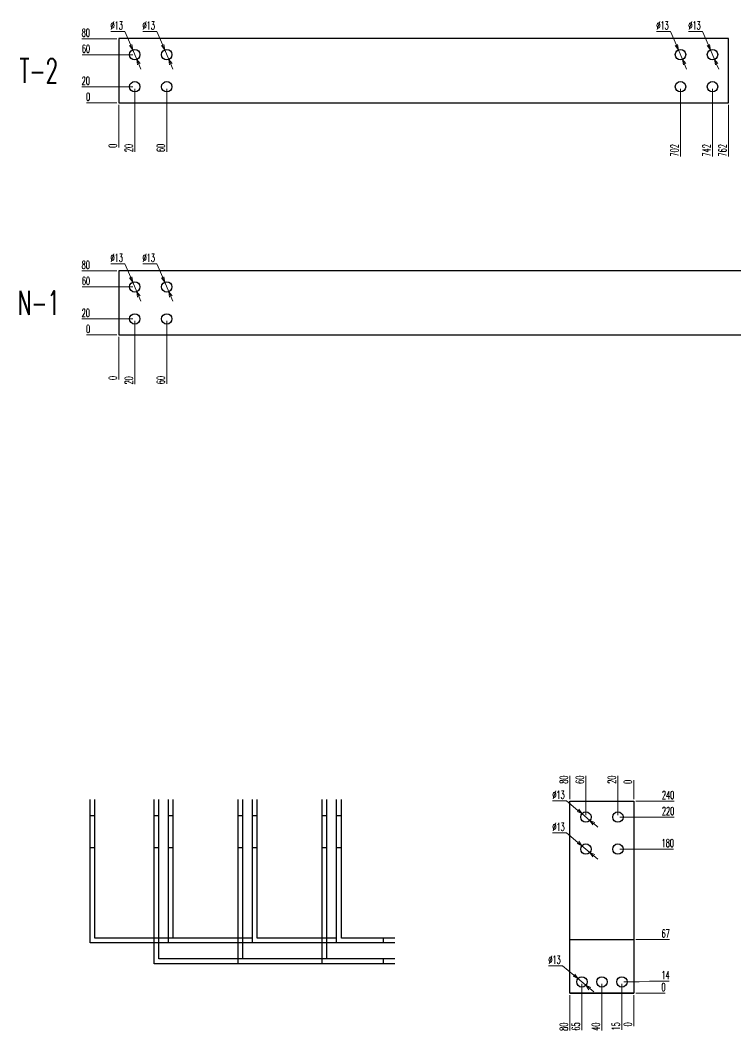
# Model space of a CAD drawing. Header units: millimetres. Extents: x 173893 to 258446, y -176540 to -123824.
# Drawn here: x 202228 to 203122, y -127875 to -126610 of the extents above; entities that cross this region are included whole.
import ezdxf
from ezdxf.enums import TextEntityAlignment as Align

# ---------------------------------------------------------------- set-up
doc = ezdxf.new("R2010")
doc.units = ezdxf.units.MM
doc.header["$LTSCALE"] = 3
doc.layers.add('@.DM. NÉT CHÍNH', color=7, linetype='Continuous')
doc.layers.add('@.VISIBLE', color=7, linetype='Continuous')
doc.styles.add('Ann_w01', font='romans.shx', dxfattribs={"width": 0.6, "bigfont": 'chineset.shx'})
doc.dimstyles.new('Dim 01_SC05', dxfattribs={"dimscale": 5, "dimtxt": 2, "dimasz": 1.3, "dimexe": 0.5, "dimexo": 0.5, "dimgap": 0.5, "dimtad": 1, "dimtoh": 1, "dimdec": 1, "dimzin": 12, "dimdsep": 46, "dimtxsty": 'Ann_w01', "dimblk": 'OPEN30', "dimcen": 1.5, "dimclrd": 6, "dimclre": 6, "dimclrt": 3, "dimadec": 1, "dimazin": 3, "dimtm": 1e-09, "dimtfac": 1, "dimtdec": 1, "dimtmove": 0, "dimatfit": 3, "dimldrblk": 'OPEN30', "dimfxl": 1, "dimtolj": 1, "dimlwd": 20, "dimlwe": 20, "dimarcsym": 0})

# ---------------------------------------------------------------- blocks, each defined once
blk = doc.blocks.new('*D2678')
at = {"layer": '@.VISIBLE', "color": 6, "lineweight": 20, "transparency": 16777216}
blk.add_line((202351.4, -126715.2), (202351.4, -126768.5), dxfattribs=at)
at = {"layer": 'Defpoints', "color": 0, "transparency": 16777216}
for p in [(202351.4, -126672.7), (202351.4, -126712.7), (202351.4, -126762)]:
    blk.add_point(p, dxfattribs=at)
at = {"layer": '@.VISIBLE', "color": 3, "transparency": 16777216, "insert": (202343.9, -126766.5), "char_height": 10, "attachment_point": 5, "rotation": 90, "style": 'Ann_w01'}
blk.add_mtext('\\A1;0', dxfattribs=at)
blk = doc.blocks.new('_Open30')
at = {"color": 0, "linetype": 'ByBlock', "lineweight": -2}
for p, q in [((-1, 0.27), (0, 0)), ((0, 0), (-1, -0.27)), ((0, 0), (-1, 0))]:
    blk.add_line(p, q, dxfattribs=at)
blk = doc.blocks.new('*D2679')
at = {"layer": '@.VISIBLE', "color": 6, "lineweight": 20, "transparency": 16777216}
blk.add_line((202371.4, -126695.2), (202371.4, -126774.2), dxfattribs=at)
at = {"layer": 'Defpoints', "color": 0, "transparency": 16777216}
for p in [(202351.4, -126672.7), (202371.4, -126692.7), (202371.4, -126762)]:
    blk.add_point(p, dxfattribs=at)
at = {"layer": '@.VISIBLE', "color": 3, "transparency": 16777216, "insert": (202363.9, -126769.3), "char_height": 10, "attachment_point": 5, "rotation": 90, "style": 'Ann_w01'}
blk.add_mtext('\\A1;20', dxfattribs=at)
blk = doc.blocks.new('*D2680')
at = {"layer": '@.VISIBLE', "color": 6, "lineweight": 20, "transparency": 16777216}
blk.add_line((202411.4, -126695.2), (202411.4, -126773.9), dxfattribs=at)
at = {"layer": 'Defpoints', "color": 0, "transparency": 16777216}
for p in [(202351.4, -126672.7), (202411.4, -126692.7), (202411.4, -126762)]:
    blk.add_point(p, dxfattribs=at)
at = {"layer": '@.VISIBLE', "color": 3, "transparency": 16777216, "insert": (202403.9, -126769.2), "char_height": 10, "attachment_point": 5, "rotation": 90, "style": 'Ann_w01'}
blk.add_mtext('\\A1;60', dxfattribs=at)
blk = doc.blocks.new('*D2667')
at = {"layer": '@.VISIBLE', "color": 6, "lineweight": 20, "transparency": 16777216}
blk.add_line((203053.4, -126695.2), (203053.4, -126779.9), dxfattribs=at)
at = {"layer": 'Defpoints', "color": 0, "transparency": 16777216}
for p in [(202351.4, -126672.7), (203053.4, -126692.7), (203053.4, -126762)]:
    blk.add_point(p, dxfattribs=at)
at = {"layer": '@.VISIBLE', "color": 3, "transparency": 16777216, "insert": (203045.9, -126772.2), "char_height": 10, "attachment_point": 5, "rotation": 90, "style": 'Ann_w01'}
blk.add_mtext('\\A1;702', dxfattribs=at)
blk = doc.blocks.new('*D2668')
at = {"layer": '@.VISIBLE', "color": 6, "lineweight": 20, "transparency": 16777216}
blk.add_line((203093.4, -126695.2), (203093.4, -126779.9), dxfattribs=at)
at = {"layer": 'Defpoints', "color": 0, "transparency": 16777216}
for p in [(202351.4, -126672.7), (203093.4, -126692.7), (203093.4, -126762)]:
    blk.add_point(p, dxfattribs=at)
at = {"layer": '@.VISIBLE', "color": 3, "transparency": 16777216, "insert": (203085.9, -126772.2), "char_height": 10, "attachment_point": 5, "rotation": 90, "style": 'Ann_w01'}
blk.add_mtext('\\A1;742', dxfattribs=at)
blk = doc.blocks.new('*D2669')
at = {"layer": '@.VISIBLE', "color": 6, "lineweight": 20, "transparency": 16777216}
blk.add_line((203113.4, -126715.2), (203113.4, -126779.9), dxfattribs=at)
at = {"layer": 'Defpoints', "color": 0, "transparency": 16777216}
for p in [(202351.4, -126672.7), (203113.4, -126712.7), (203113.4, -126762)]:
    blk.add_point(p, dxfattribs=at)
at = {"layer": '@.VISIBLE', "color": 3, "transparency": 16777216, "insert": (203105.9, -126772.2), "char_height": 10, "attachment_point": 5, "rotation": 90, "style": 'Ann_w01'}
blk.add_mtext('\\A1;762', dxfattribs=at)
blk = doc.blocks.new('*D2670')
at = {"layer": '@.VISIBLE', "color": 6, "lineweight": 20, "transparency": 16777216}
blk.add_line((202348.9, -126712.7), (202311.1, -126712.7), dxfattribs=at)
at = {"layer": 'Defpoints', "color": 0, "transparency": 16777216}
for p in [(202317.6, -126712.7), (202351.4, -126712.7), (202351.4, -126712.7)]:
    blk.add_point(p, dxfattribs=at)
at = {"layer": '@.VISIBLE', "color": 3, "transparency": 16777216, "insert": (202313.1, -126705.2), "char_height": 10, "attachment_point": 5, "style": 'Ann_w01'}
blk.add_mtext('\\A1;0', dxfattribs=at)
blk = doc.blocks.new('*D2671')
at = {"layer": '@.VISIBLE', "color": 6, "lineweight": 20, "transparency": 16777216}
blk.add_line((202368.9, -126692.7), (202305.4, -126692.7), dxfattribs=at)
at = {"layer": 'Defpoints', "color": 0, "transparency": 16777216}
for p in [(202317.6, -126692.7), (202371.4, -126692.7), (202351.4, -126712.7)]:
    blk.add_point(p, dxfattribs=at)
at = {"layer": '@.VISIBLE', "color": 3, "transparency": 16777216, "insert": (202310.2, -126685.2), "char_height": 10, "attachment_point": 5, "style": 'Ann_w01'}
blk.add_mtext('\\A1;20', dxfattribs=at)
blk = doc.blocks.new('*D2672')
at = {"layer": '@.VISIBLE', "color": 6, "lineweight": 20, "transparency": 16777216}
blk.add_line((202368.9, -126652.7), (202305.7, -126652.7), dxfattribs=at)
at = {"layer": 'Defpoints', "color": 0, "transparency": 16777216}
for p in [(202317.6, -126652.7), (202371.4, -126652.7), (202351.4, -126712.7)]:
    blk.add_point(p, dxfattribs=at)
at = {"layer": '@.VISIBLE', "color": 3, "transparency": 16777216, "insert": (202310.4, -126645.2), "char_height": 10, "attachment_point": 5, "style": 'Ann_w01'}
blk.add_mtext('\\A1;60', dxfattribs=at)
blk = doc.blocks.new('*D2673')
at = {"layer": '@.VISIBLE', "color": 6, "lineweight": 20, "transparency": 16777216}
blk.add_line((202348.9, -126632.7), (202305.4, -126632.7), dxfattribs=at)
at = {"layer": 'Defpoints', "color": 0, "transparency": 16777216}
for p in [(202317.6, -126632.7), (202351.4, -126632.7), (202351.4, -126712.7)]:
    blk.add_point(p, dxfattribs=at)
at = {"layer": '@.VISIBLE', "color": 3, "transparency": 16777216, "insert": (202310.2, -126625.2), "char_height": 10, "attachment_point": 5, "style": 'Ann_w01'}
blk.add_mtext('\\A1;80', dxfattribs=at)
blk = doc.blocks.new('*D2674')
at = {"layer": '@.VISIBLE', "color": 6, "lineweight": 20, "transparency": 16777216}
for p, q in [((203063.3, -126623.7), (203081, -126623.7)), ((203081, -126623.7), (203088.3, -126640.7)), ((203096, -126658.6), (203090.8, -126646.7)), ((203098.5, -126664.6), (203101.1, -126670.6))]:
    blk.add_line(p, q, dxfattribs=at)
at = {"layer": 'Defpoints', "color": 0, "transparency": 16777216}
for p in [(203090.8, -126646.7), (203096, -126658.6)]:
    blk.add_point(p, dxfattribs=at)
at = {"layer": '@.VISIBLE', "color": 6, "lineweight": 20, "transparency": 16777216, "xscale": 6.5, "yscale": 6.5, "zscale": 6.5}
for p, rotation in [((203090.8, -126646.7), 293.2804256438931), ((203096, -126658.6), 113.2804256438931)]:
    blk.add_blockref('_Open30', p, dxfattribs=dict(at, rotation=rotation))
at = {"layer": '@.VISIBLE', "color": 3, "transparency": 16777216, "insert": (203070.9, -126616.2), "char_height": 10, "attachment_point": 5, "style": 'Ann_w01'}
blk.add_mtext('\\A1;∅13', dxfattribs=at)
blk = doc.blocks.new('*D2675')
at = {"layer": '@.VISIBLE', "color": 6, "lineweight": 20, "transparency": 16777216}
for p, q in [((203023.3, -126623.7), (203041, -126623.7)), ((203041, -126623.7), (203048.3, -126640.7)), ((203056, -126658.6), (203050.8, -126646.7)), ((203058.5, -126664.6), (203061.1, -126670.6))]:
    blk.add_line(p, q, dxfattribs=at)
at = {"layer": 'Defpoints', "color": 0, "transparency": 16777216}
for p in [(203050.8, -126646.7), (203056, -126658.6)]:
    blk.add_point(p, dxfattribs=at)
at = {"layer": '@.VISIBLE', "color": 6, "lineweight": 20, "transparency": 16777216, "xscale": 6.5, "yscale": 6.5, "zscale": 6.5}
for p, rotation in [((203050.8, -126646.7), 293.280425643841), ((203056, -126658.6), 113.280425643841)]:
    blk.add_blockref('_Open30', p, dxfattribs=dict(at, rotation=rotation))
at = {"layer": '@.VISIBLE', "color": 3, "transparency": 16777216, "insert": (203030.9, -126616.2), "char_height": 10, "attachment_point": 5, "style": 'Ann_w01'}
blk.add_mtext('\\A1;∅13', dxfattribs=at)
blk = doc.blocks.new('*D2676')
at = {"layer": '@.VISIBLE', "color": 6, "lineweight": 20, "transparency": 16777216}
for p, q in [((202381.3, -126623.7), (202399, -126623.7)), ((202399, -126623.7), (202406.3, -126640.7)), ((202414, -126658.6), (202408.8, -126646.7)), ((202416.5, -126664.6), (202419.1, -126670.6))]:
    blk.add_line(p, q, dxfattribs=at)
at = {"layer": 'Defpoints', "color": 0, "transparency": 16777216}
for p in [(202408.8, -126646.7), (202414, -126658.6)]:
    blk.add_point(p, dxfattribs=at)
at = {"layer": '@.VISIBLE', "color": 6, "lineweight": 20, "transparency": 16777216, "xscale": 6.5, "yscale": 6.5, "zscale": 6.5}
for p, rotation in [((202408.8, -126646.7), 293.2804256441959), ((202414, -126658.6), 113.2804256441959)]:
    blk.add_blockref('_Open30', p, dxfattribs=dict(at, rotation=rotation))
at = {"layer": '@.VISIBLE', "color": 3, "transparency": 16777216, "insert": (202388.9, -126616.2), "char_height": 10, "attachment_point": 5, "style": 'Ann_w01'}
blk.add_mtext('\\A1;∅13', dxfattribs=at)
blk = doc.blocks.new('*D2677')
at = {"layer": '@.VISIBLE', "color": 6, "lineweight": 20, "transparency": 16777216}
for p, q in [((202341.3, -126623.7), (202359, -126623.7)), ((202359, -126623.7), (202366.3, -126640.7)), ((202374, -126658.6), (202368.8, -126646.7)), ((202376.5, -126664.6), (202379.1, -126670.6))]:
    blk.add_line(p, q, dxfattribs=at)
at = {"layer": 'Defpoints', "color": 0, "transparency": 16777216}
for p in [(202368.8, -126646.7), (202374, -126658.6)]:
    blk.add_point(p, dxfattribs=at)
at = {"layer": '@.VISIBLE', "color": 6, "lineweight": 20, "transparency": 16777216, "xscale": 6.5, "yscale": 6.5, "zscale": 6.5}
for p, rotation in [((202368.8, -126646.7), 293.2804256446001), ((202374, -126658.6), 113.2804256446001)]:
    blk.add_blockref('_Open30', p, dxfattribs=dict(at, rotation=rotation))
at = {"layer": '@.VISIBLE', "color": 3, "transparency": 16777216, "insert": (202348.9, -126616.2), "char_height": 10, "attachment_point": 5, "style": 'Ann_w01'}
blk.add_mtext('\\A1;∅13', dxfattribs=at)
blk = doc.blocks.new('*D2692')
at = {"layer": '@.DM. NÉT CHÍNH', "color": 6, "linetype": 'Continuous', "lineweight": 20, "transparency": 16777216}
blk.add_line((202351.4, -127005.3), (202351.4, -127058.6), dxfattribs=at)
at = {"layer": 'Defpoints', "color": 0, "linetype": 'Continuous', "transparency": 16777216}
for p in [(202351.4, -126962.8), (202351.4, -127002.8), (202351.4, -127052.1)]:
    blk.add_point(p, dxfattribs=at)
at = {"layer": '@.DM. NÉT CHÍNH', "color": 3, "linetype": 'Continuous', "transparency": 16777216, "insert": (202343.9, -127056.6), "char_height": 10, "attachment_point": 5, "rotation": 90, "style": 'Ann_w01'}
blk.add_mtext('\\A1;0', dxfattribs=at)
blk = doc.blocks.new('*D2693')
at = {"layer": '@.DM. NÉT CHÍNH', "color": 6, "linetype": 'Continuous', "lineweight": 20, "transparency": 16777216}
blk.add_line((202371.4, -126985.3), (202371.4, -127064.3), dxfattribs=at)
at = {"layer": 'Defpoints', "color": 0, "linetype": 'Continuous', "transparency": 16777216}
for p in [(202351.4, -126962.8), (202371.4, -126982.8), (202371.4, -127052.1)]:
    blk.add_point(p, dxfattribs=at)
at = {"layer": '@.DM. NÉT CHÍNH', "color": 3, "linetype": 'Continuous', "transparency": 16777216, "insert": (202363.9, -127059.5), "char_height": 10, "attachment_point": 5, "rotation": 90, "style": 'Ann_w01'}
blk.add_mtext('\\A1;20', dxfattribs=at)
blk = doc.blocks.new('*D2694')
at = {"layer": '@.DM. NÉT CHÍNH', "color": 6, "linetype": 'Continuous', "lineweight": 20, "transparency": 16777216}
blk.add_line((202411.4, -126985.3), (202411.4, -127064), dxfattribs=at)
at = {"layer": 'Defpoints', "color": 0, "linetype": 'Continuous', "transparency": 16777216}
for p in [(202351.4, -126962.8), (202411.4, -126982.8), (202411.4, -127052.1)]:
    blk.add_point(p, dxfattribs=at)
at = {"layer": '@.DM. NÉT CHÍNH', "color": 3, "linetype": 'Continuous', "transparency": 16777216, "insert": (202403.9, -127059.3), "char_height": 10, "attachment_point": 5, "rotation": 90, "style": 'Ann_w01'}
blk.add_mtext('\\A1;60', dxfattribs=at)
blk = doc.blocks.new('*D2681')
at = {"layer": '@.DM. NÉT CHÍNH', "color": 6, "linetype": 'Continuous', "lineweight": 20, "transparency": 16777216}
blk.add_line((203168.4, -126985.3), (203168.4, -127070), dxfattribs=at)
at = {"layer": 'Defpoints', "color": 0, "linetype": 'Continuous', "transparency": 16777216}
for p in [(202351.4, -126962.8), (203168.4, -126982.8), (203168.4, -127052.1)]:
    blk.add_point(p, dxfattribs=at)
at = {"layer": '@.DM. NÉT CHÍNH', "color": 3, "linetype": 'Continuous', "transparency": 16777216, "insert": (203160.9, -127062.3), "char_height": 10, "attachment_point": 5, "rotation": 90, "style": 'Ann_w01'}
blk.add_mtext('\\A1;817', dxfattribs=at)
blk = doc.blocks.new('*D2682')
at = {"layer": '@.DM. NÉT CHÍNH', "color": 6, "linetype": 'Continuous', "lineweight": 20, "transparency": 16777216}
blk.add_line((203208.4, -126985.3), (203208.4, -127070), dxfattribs=at)
at = {"layer": 'Defpoints', "color": 0, "linetype": 'Continuous', "transparency": 16777216}
for p in [(202351.4, -126962.8), (203208.4, -126982.8), (203208.4, -127052.1)]:
    blk.add_point(p, dxfattribs=at)
at = {"layer": '@.DM. NÉT CHÍNH', "color": 3, "linetype": 'Continuous', "transparency": 16777216, "insert": (203200.9, -127062.3), "char_height": 10, "attachment_point": 5, "rotation": 90, "style": 'Ann_w01'}
blk.add_mtext('\\A1;857', dxfattribs=at)
blk = doc.blocks.new('*D2683')
at = {"layer": '@.DM. NÉT CHÍNH', "color": 6, "linetype": 'Continuous', "lineweight": 20, "transparency": 16777216}
blk.add_line((203228.4, -127005.3), (203228.4, -127070), dxfattribs=at)
at = {"layer": 'Defpoints', "color": 0, "linetype": 'Continuous', "transparency": 16777216}
for p in [(202351.4, -126962.8), (203228.4, -127002.8), (203228.4, -127052.1)]:
    blk.add_point(p, dxfattribs=at)
at = {"layer": '@.DM. NÉT CHÍNH', "color": 3, "linetype": 'Continuous', "transparency": 16777216, "insert": (203220.9, -127062.3), "char_height": 10, "attachment_point": 5, "rotation": 90, "style": 'Ann_w01'}
blk.add_mtext('\\A1;877', dxfattribs=at)
blk = doc.blocks.new('*D2684')
at = {"layer": '@.DM. NÉT CHÍNH', "color": 6, "linetype": 'Continuous', "lineweight": 20, "transparency": 16777216}
blk.add_line((202348.9, -127002.8), (202311.1, -127002.8), dxfattribs=at)
at = {"layer": 'Defpoints', "color": 0, "linetype": 'Continuous', "transparency": 16777216}
for p in [(202317.6, -127002.8), (202351.4, -127002.8), (202351.4, -127002.8)]:
    blk.add_point(p, dxfattribs=at)
at = {"layer": '@.DM. NÉT CHÍNH', "color": 3, "linetype": 'Continuous', "transparency": 16777216, "insert": (202313.1, -126995.3), "char_height": 10, "attachment_point": 5, "style": 'Ann_w01'}
blk.add_mtext('\\A1;0', dxfattribs=at)
blk = doc.blocks.new('*D2685')
at = {"layer": '@.DM. NÉT CHÍNH', "color": 6, "linetype": 'Continuous', "lineweight": 20, "transparency": 16777216}
blk.add_line((202368.9, -126982.8), (202305.4, -126982.8), dxfattribs=at)
at = {"layer": 'Defpoints', "color": 0, "linetype": 'Continuous', "transparency": 16777216}
for p in [(202317.6, -126982.8), (202371.4, -126982.8), (202351.4, -127002.8)]:
    blk.add_point(p, dxfattribs=at)
at = {"layer": '@.DM. NÉT CHÍNH', "color": 3, "linetype": 'Continuous', "transparency": 16777216, "insert": (202310.2, -126975.3), "char_height": 10, "attachment_point": 5, "style": 'Ann_w01'}
blk.add_mtext('\\A1;20', dxfattribs=at)
blk = doc.blocks.new('*D2686')
at = {"layer": '@.DM. NÉT CHÍNH', "color": 6, "linetype": 'Continuous', "lineweight": 20, "transparency": 16777216}
blk.add_line((202368.9, -126942.8), (202305.7, -126942.8), dxfattribs=at)
at = {"layer": 'Defpoints', "color": 0, "linetype": 'Continuous', "transparency": 16777216}
for p in [(202317.6, -126942.8), (202371.4, -126942.8), (202351.4, -127002.8)]:
    blk.add_point(p, dxfattribs=at)
at = {"layer": '@.DM. NÉT CHÍNH', "color": 3, "linetype": 'Continuous', "transparency": 16777216, "insert": (202310.4, -126935.3), "char_height": 10, "attachment_point": 5, "style": 'Ann_w01'}
blk.add_mtext('\\A1;60', dxfattribs=at)
blk = doc.blocks.new('*D2687')
at = {"layer": '@.DM. NÉT CHÍNH', "color": 6, "linetype": 'Continuous', "lineweight": 20, "transparency": 16777216}
blk.add_line((202348.9, -126922.8), (202305.4, -126922.8), dxfattribs=at)
at = {"layer": 'Defpoints', "color": 0, "linetype": 'Continuous', "transparency": 16777216}
for p in [(202317.6, -126922.8), (202351.4, -126922.8), (202351.4, -127002.8)]:
    blk.add_point(p, dxfattribs=at)
at = {"layer": '@.DM. NÉT CHÍNH', "color": 3, "linetype": 'Continuous', "transparency": 16777216, "insert": (202310.2, -126915.3), "char_height": 10, "attachment_point": 5, "style": 'Ann_w01'}
blk.add_mtext('\\A1;80', dxfattribs=at)
blk = doc.blocks.new('*D2690')
at = {"layer": '@.DM. NÉT CHÍNH', "color": 6, "linetype": 'Continuous', "lineweight": 20, "transparency": 16777216}
for p, q in [((202381.3, -126913.9), (202399, -126913.9)), ((202399, -126913.9), (202406.3, -126930.9)), ((202414, -126948.8), (202408.8, -126936.8)), ((202416.5, -126954.7), (202419.1, -126960.7))]:
    blk.add_line(p, q, dxfattribs=at)
at = {"layer": 'Defpoints', "color": 0, "linetype": 'Continuous', "transparency": 16777216}
for p in [(202408.8, -126936.8), (202414, -126948.8)]:
    blk.add_point(p, dxfattribs=at)
at = {"layer": '@.DM. NÉT CHÍNH', "color": 6, "linetype": 'Continuous', "lineweight": 20, "transparency": 16777216, "xscale": 6.5, "yscale": 6.5, "zscale": 6.5}
for p, rotation in [((202408.8, -126936.8), 293.2804256445658), ((202414, -126948.8), 113.2804256445658)]:
    blk.add_blockref('_Open30', p, dxfattribs=dict(at, rotation=rotation))
at = {"layer": '@.DM. NÉT CHÍNH', "color": 3, "linetype": 'Continuous', "transparency": 16777216, "insert": (202388.9, -126906.4), "char_height": 10, "attachment_point": 5, "style": 'Ann_w01'}
blk.add_mtext('\\A1;∅13', dxfattribs=at)
blk = doc.blocks.new('*D2691')
at = {"layer": '@.DM. NÉT CHÍNH', "color": 6, "linetype": 'Continuous', "lineweight": 20, "transparency": 16777216}
for p, q in [((202341.3, -126913.9), (202359, -126913.9)), ((202359, -126913.9), (202366.3, -126930.9)), ((202374, -126948.8), (202368.8, -126936.8)), ((202376.5, -126954.7), (202379.1, -126960.7))]:
    blk.add_line(p, q, dxfattribs=at)
at = {"layer": 'Defpoints', "color": 0, "linetype": 'Continuous', "transparency": 16777216}
for p in [(202368.8, -126936.8), (202374, -126948.8)]:
    blk.add_point(p, dxfattribs=at)
at = {"layer": '@.DM. NÉT CHÍNH', "color": 6, "linetype": 'Continuous', "lineweight": 20, "transparency": 16777216, "xscale": 6.5, "yscale": 6.5, "zscale": 6.5}
for p, rotation in [((202368.8, -126936.8), 293.2804256448014), ((202374, -126948.8), 113.2804256448014)]:
    blk.add_blockref('_Open30', p, dxfattribs=dict(at, rotation=rotation))
at = {"layer": '@.DM. NÉT CHÍNH', "color": 3, "linetype": 'Continuous', "transparency": 16777216, "insert": (202348.9, -126906.4), "char_height": 10, "attachment_point": 5, "style": 'Ann_w01'}
blk.add_mtext('\\A1;∅13', dxfattribs=at)
blk = doc.blocks.new('*D2695')
at = {"layer": '@.DM. NÉT CHÍNH', "color": 6, "linetype": 'Continuous', "lineweight": 20, "transparency": 16777216}
blk.add_line((202997.6, -127825.1), (203034.2, -127825.1), dxfattribs=at)
at = {"layer": 'Defpoints', "color": 0, "linetype": 'Continuous', "transparency": 16777216}
for p in [(202995.1, -127825.1), (202995.1, -127825.1), (203027.7, -127825.1)]:
    blk.add_point(p, dxfattribs=at)
at = {"layer": '@.DM. NÉT CHÍNH', "color": 3, "linetype": 'Continuous', "transparency": 16777216, "insert": (203032.2, -127817.6), "char_height": 10, "attachment_point": 5, "style": 'Ann_w01'}
blk.add_mtext('\\A1;0', dxfattribs=at)
blk = doc.blocks.new('*D2696')
at = {"layer": '@.DM. NÉT CHÍNH', "color": 6, "linetype": 'Continuous', "lineweight": 20, "transparency": 16777216}
for p, q in [((203001.7, -127811.1), (203014.7, -127810.1)), ((203014.7, -127810.1), (203039.3, -127810.1)), ((202982.6, -127811.1), (203001.7, -127811.1))]:
    blk.add_line(p, q, dxfattribs=at)
at = {"layer": 'Defpoints', "color": 0, "linetype": 'Continuous', "transparency": 16777216}
for p in [(203027.7, -127810.1), (202980.1, -127811.1), (202995.1, -127825.1)]:
    blk.add_point(p, dxfattribs=at)
at = {"layer": '@.DM. NÉT CHÍNH', "color": 3, "linetype": 'Continuous', "transparency": 16777216, "insert": (203034.7, -127802.6), "char_height": 10, "attachment_point": 5, "style": 'Ann_w01'}
blk.add_mtext('\\A1;14', dxfattribs=at)
blk = doc.blocks.new('*D2697')
at = {"layer": '@.DM. NÉT CHÍNH', "color": 6, "linetype": 'Continuous', "lineweight": 20, "transparency": 16777216}
blk.add_line((202997.6, -127758.1), (203039.6, -127758.1), dxfattribs=at)
at = {"layer": 'Defpoints', "color": 0, "linetype": 'Continuous', "transparency": 16777216}
for p in [(202995.1, -127758.1), (203027.7, -127758.1), (202995.1, -127825.1)]:
    blk.add_point(p, dxfattribs=at)
at = {"layer": '@.DM. NÉT CHÍNH', "color": 3, "linetype": 'Continuous', "transparency": 16777216, "insert": (203034.9, -127750.6), "char_height": 10, "attachment_point": 5, "style": 'Ann_w01'}
blk.add_mtext('\\A1;67', dxfattribs=at)
blk = doc.blocks.new('*D2698')
at = {"layer": '@.DM. NÉT CHÍNH', "color": 6, "linetype": 'Continuous', "lineweight": 20, "transparency": 16777216}
blk.add_line((202977.6, -127645.1), (203044.7, -127645.1), dxfattribs=at)
at = {"layer": 'Defpoints', "color": 0, "linetype": 'Continuous', "transparency": 16777216}
for p in [(202975.1, -127645.1), (203027.7, -127645.1), (202995.1, -127825.1)]:
    blk.add_point(p, dxfattribs=at)
at = {"layer": '@.DM. NÉT CHÍNH', "color": 3, "linetype": 'Continuous', "transparency": 16777216, "insert": (203037.5, -127637.6), "char_height": 10, "attachment_point": 5, "style": 'Ann_w01'}
blk.add_mtext('\\A1;180', dxfattribs=at)
blk = doc.blocks.new('*D2699')
at = {"layer": '@.DM. NÉT CHÍNH', "color": 6, "linetype": 'Continuous', "lineweight": 20, "transparency": 16777216}
blk.add_line((202977.6, -127605.1), (203045.6, -127605.1), dxfattribs=at)
at = {"layer": 'Defpoints', "color": 0, "linetype": 'Continuous', "transparency": 16777216}
for p in [(202975.1, -127605.1), (203027.7, -127605.1), (202995.1, -127825.1)]:
    blk.add_point(p, dxfattribs=at)
at = {"layer": '@.DM. NÉT CHÍNH', "color": 3, "linetype": 'Continuous', "transparency": 16777216, "insert": (203037.9, -127597.6), "char_height": 10, "attachment_point": 5, "style": 'Ann_w01'}
blk.add_mtext('\\A1;220', dxfattribs=at)
blk = doc.blocks.new('*D2700')
at = {"layer": '@.DM. NÉT CHÍNH', "color": 6, "linetype": 'Continuous', "lineweight": 20, "transparency": 16777216}
blk.add_line((202997.6, -127585.1), (203045.6, -127585.1), dxfattribs=at)
at = {"layer": 'Defpoints', "color": 0, "linetype": 'Continuous', "transparency": 16777216}
for p in [(202995.1, -127585.1), (203027.7, -127585.1), (202995.1, -127825.1)]:
    blk.add_point(p, dxfattribs=at)
at = {"layer": '@.DM. NÉT CHÍNH', "color": 3, "linetype": 'Continuous', "transparency": 16777216, "insert": (203037.9, -127577.6), "char_height": 10, "attachment_point": 5, "style": 'Ann_w01'}
blk.add_mtext('\\A1;240', dxfattribs=at)
blk = doc.blocks.new('*D2701')
at = {"layer": '@.DM. NÉT CHÍNH', "color": 6, "linetype": 'Continuous', "lineweight": 20, "transparency": 16777216}
blk.add_line((202915.1, -127827.6), (202915.1, -127871.9), dxfattribs=at)
at = {"layer": 'Defpoints', "color": 0, "linetype": 'Continuous', "transparency": 16777216}
for p in [(202915.1, -127825.1), (202995.1, -127825.1), (202915.1, -127859.7)]:
    blk.add_point(p, dxfattribs=at)
at = {"layer": '@.DM. NÉT CHÍNH', "color": 3, "linetype": 'Continuous', "transparency": 16777216, "insert": (202907.6, -127867.1), "char_height": 10, "attachment_point": 5, "rotation": 90, "style": 'Ann_w01'}
blk.add_mtext('\\A1;80', dxfattribs=at)
blk = doc.blocks.new('*D2702')
at = {"layer": '@.DM. NÉT CHÍNH', "color": 6, "linetype": 'Continuous', "lineweight": 20, "transparency": 16777216}
blk.add_line((202930.1, -127813.6), (202930.1, -127871.6), dxfattribs=at)
at = {"layer": 'Defpoints', "color": 0, "linetype": 'Continuous', "transparency": 16777216}
for p in [(202930.1, -127811.1), (202995.1, -127825.1), (202930.1, -127859.7)]:
    blk.add_point(p, dxfattribs=at)
at = {"layer": '@.DM. NÉT CHÍNH', "color": 3, "linetype": 'Continuous', "transparency": 16777216, "insert": (202922.6, -127866.9), "char_height": 10, "attachment_point": 5, "rotation": 90, "style": 'Ann_w01'}
blk.add_mtext('\\A1;65', dxfattribs=at)
blk = doc.blocks.new('*D2703')
at = {"layer": '@.DM. NÉT CHÍNH', "color": 6, "linetype": 'Continuous', "lineweight": 20, "transparency": 16777216}
blk.add_line((202955.1, -127813.6), (202955.1, -127871.9), dxfattribs=at)
at = {"layer": 'Defpoints', "color": 0, "linetype": 'Continuous', "transparency": 16777216}
for p in [(202955.1, -127811.1), (202995.1, -127825.1), (202955.1, -127859.7)]:
    blk.add_point(p, dxfattribs=at)
at = {"layer": '@.DM. NÉT CHÍNH', "color": 3, "linetype": 'Continuous', "transparency": 16777216, "insert": (202947.6, -127867.1), "char_height": 10, "attachment_point": 5, "rotation": 90, "style": 'Ann_w01'}
blk.add_mtext('\\A1;40', dxfattribs=at)
blk = doc.blocks.new('*D2704')
at = {"layer": '@.DM. NÉT CHÍNH', "color": 6, "linetype": 'Continuous', "lineweight": 20, "transparency": 16777216}
blk.add_line((202980.1, -127813.6), (202980.1, -127871.1), dxfattribs=at)
at = {"layer": 'Defpoints', "color": 0, "linetype": 'Continuous', "transparency": 16777216}
for p in [(202980.1, -127811.1), (202995.1, -127825.1), (202980.1, -127859.7)]:
    blk.add_point(p, dxfattribs=at)
at = {"layer": '@.DM. NÉT CHÍNH', "color": 3, "linetype": 'Continuous', "transparency": 16777216, "insert": (202972.6, -127866.6), "char_height": 10, "attachment_point": 5, "rotation": 90, "style": 'Ann_w01'}
blk.add_mtext('\\A1;15', dxfattribs=at)
blk = doc.blocks.new('*D2705')
at = {"layer": '@.DM. NÉT CHÍNH', "color": 6, "linetype": 'Continuous', "lineweight": 20, "transparency": 16777216}
blk.add_line((202995.1, -127827.6), (202995.1, -127866.2), dxfattribs=at)
at = {"layer": 'Defpoints', "color": 0, "linetype": 'Continuous', "transparency": 16777216}
for p in [(202995.1, -127825.1), (202995.1, -127825.1), (202995.1, -127859.7)]:
    blk.add_point(p, dxfattribs=at)
at = {"layer": '@.DM. NÉT CHÍNH', "color": 3, "linetype": 'Continuous', "transparency": 16777216, "insert": (202987.6, -127864.2), "char_height": 10, "attachment_point": 5, "rotation": 90, "style": 'Ann_w01'}
blk.add_mtext('\\A1;0', dxfattribs=at)
blk = doc.blocks.new('*D2706')
at = {"layer": '@.VISIBLE', "color": 6, "lineweight": 20, "transparency": 16777216}
blk.add_line((202915.1, -127582.6), (202915.1, -127553.5), dxfattribs=at)
at = {"layer": 'Defpoints', "color": 0, "transparency": 16777216}
for p in [(202915.1, -127565.7), (202915.1, -127585.1), (202995.1, -127585.1)]:
    blk.add_point(p, dxfattribs=at)
at = {"layer": '@.VISIBLE', "color": 3, "transparency": 16777216, "insert": (202907.6, -127558.4), "char_height": 10, "attachment_point": 5, "rotation": 90, "style": 'Ann_w01'}
blk.add_mtext('\\A1;80', dxfattribs=at)
blk = doc.blocks.new('*D2707')
at = {"layer": '@.VISIBLE', "color": 6, "lineweight": 20, "transparency": 16777216}
blk.add_line((202935.1, -127602.6), (202935.1, -127553.8), dxfattribs=at)
at = {"layer": 'Defpoints', "color": 0, "transparency": 16777216}
for p in [(202935.1, -127565.7), (202995.1, -127585.1), (202935.1, -127605.1)]:
    blk.add_point(p, dxfattribs=at)
at = {"layer": '@.VISIBLE', "color": 3, "transparency": 16777216, "insert": (202927.6, -127558.5), "char_height": 10, "attachment_point": 5, "rotation": 90, "style": 'Ann_w01'}
blk.add_mtext('\\A1;60', dxfattribs=at)
blk = doc.blocks.new('*D2708')
at = {"layer": '@.VISIBLE', "color": 6, "lineweight": 20, "transparency": 16777216}
blk.add_line((202975.1, -127602.6), (202975.1, -127553.5), dxfattribs=at)
at = {"layer": 'Defpoints', "color": 0, "transparency": 16777216}
for p in [(202975.1, -127565.7), (202995.1, -127585.1), (202975.1, -127605.1)]:
    blk.add_point(p, dxfattribs=at)
at = {"layer": '@.VISIBLE', "color": 3, "transparency": 16777216, "insert": (202967.6, -127558.4), "char_height": 10, "attachment_point": 5, "rotation": 90, "style": 'Ann_w01'}
blk.add_mtext('\\A1;20', dxfattribs=at)
blk = doc.blocks.new('*D2709')
at = {"layer": '@.VISIBLE', "color": 6, "lineweight": 20, "transparency": 16777216}
blk.add_line((202995.1, -127582.6), (202995.1, -127559.2), dxfattribs=at)
at = {"layer": 'Defpoints', "color": 0, "transparency": 16777216}
for p in [(202995.1, -127565.7), (202995.1, -127585.1), (202995.1, -127585.1)]:
    blk.add_point(p, dxfattribs=at)
at = {"layer": '@.VISIBLE', "color": 3, "transparency": 16777216, "insert": (202987.6, -127561.2), "char_height": 10, "attachment_point": 5, "rotation": 90, "style": 'Ann_w01'}
blk.add_mtext('\\A1;0', dxfattribs=at)
blk = doc.blocks.new('*D2710')
at = {"layer": '@.VISIBLE', "color": 6, "lineweight": 20, "transparency": 16777216}
for p, q in [((202893.3, -127584.9), (202911, -127584.9)), ((202911, -127584.9), (202925.2, -127596.8)), ((202940.1, -127609.3), (202930.2, -127600.9)), ((202945.1, -127613.4), (202950.1, -127617.6))]:
    blk.add_line(p, q, dxfattribs=at)
at = {"layer": 'Defpoints', "color": 0, "transparency": 16777216}
for p in [(202930.2, -127600.9), (202940.1, -127609.3)]:
    blk.add_point(p, dxfattribs=at)
at = {"layer": '@.VISIBLE', "color": 6, "lineweight": 20, "transparency": 16777216, "xscale": 6.5, "yscale": 6.5, "zscale": 6.5}
for p, rotation in [((202930.2, -127600.9), 320.136563230683), ((202940.1, -127609.3), 140.1365632306829)]:
    blk.add_blockref('_Open30', p, dxfattribs=dict(at, rotation=rotation))
at = {"layer": '@.VISIBLE', "color": 3, "transparency": 16777216, "insert": (202900.9, -127577.4), "char_height": 10, "attachment_point": 5, "style": 'Ann_w01'}
blk.add_mtext('\\A1;∅13', dxfattribs=at)
blk = doc.blocks.new('*D2711')
at = {"layer": '@.VISIBLE', "color": 6, "lineweight": 20, "transparency": 16777216}
for p, q in [((202893.3, -127624.9), (202911, -127624.9)), ((202911, -127624.9), (202925.2, -127636.8)), ((202940.1, -127649.3), (202930.2, -127640.9)), ((202945.1, -127653.4), (202950.1, -127657.6))]:
    blk.add_line(p, q, dxfattribs=at)
at = {"layer": 'Defpoints', "color": 0, "transparency": 16777216}
for p in [(202930.2, -127640.9), (202940.1, -127649.3)]:
    blk.add_point(p, dxfattribs=at)
at = {"layer": '@.VISIBLE', "color": 6, "lineweight": 20, "transparency": 16777216, "xscale": 6.5, "yscale": 6.5, "zscale": 6.5}
for p, rotation in [((202930.2, -127640.9), 320.1365632308799), ((202940.1, -127649.3), 140.1365632308799)]:
    blk.add_blockref('_Open30', p, dxfattribs=dict(at, rotation=rotation))
at = {"layer": '@.VISIBLE', "color": 3, "transparency": 16777216, "insert": (202900.9, -127617.4), "char_height": 10, "attachment_point": 5, "style": 'Ann_w01'}
blk.add_mtext('\\A1;∅13', dxfattribs=at)
blk = doc.blocks.new('*D2712')
at = {"layer": '@.VISIBLE', "color": 6, "lineweight": 20, "transparency": 16777216}
for p, q in [((202888.3, -127790.9), (202906, -127790.9)), ((202906, -127790.9), (202920.2, -127802.8)), ((202935.1, -127815.3), (202925.2, -127806.9)), ((202940.1, -127819.4), (202945.1, -127823.6))]:
    blk.add_line(p, q, dxfattribs=at)
at = {"layer": 'Defpoints', "color": 0, "transparency": 16777216}
for p in [(202925.2, -127806.9), (202935.1, -127815.3)]:
    blk.add_point(p, dxfattribs=at)
at = {"layer": '@.VISIBLE', "color": 6, "lineweight": 20, "transparency": 16777216, "xscale": 6.5, "yscale": 6.5, "zscale": 6.5}
for p, rotation in [((202925.2, -127806.9), 320.1365632305185), ((202935.1, -127815.3), 140.1365632305185)]:
    blk.add_blockref('_Open30', p, dxfattribs=dict(at, rotation=rotation))
at = {"layer": '@.VISIBLE', "color": 3, "transparency": 16777216, "insert": (202895.9, -127783.4), "char_height": 10, "attachment_point": 5, "style": 'Ann_w01'}
blk.add_mtext('\\A1;∅13', dxfattribs=at)

msp = doc.modelspace()

# ---------------------------------------------------------------- linework, layer by layer
at = {"layer": '@.DM. NÉT CHÍNH', "linetype": 'Continuous'}
for p, q in [((202315.56, -127603.34), (202321.56, -127603.34)), ((202395.56, -127603.34), (202401.56, -127603.34)), ((202413.56, -127603.34), (202419.56, -127603.34)), ((202500.56, -127603.34), (202506.56, -127603.34)), ((202518.56, -127603.34), (202524.56, -127603.34)), ((202605.56, -127603.34), (202611.56, -127603.34)), ((202623.56, -127603.34), (202629.56, -127603.34)), ((202315.56, -127643.34), (202321.56, -127643.34)), ((202395.56, -127643.34), (202401.56, -127643.34)), ((202413.56, -127643.34), (202419.56, -127643.34)), ((202500.56, -127643.34), (202506.56, -127643.34)), ((202518.56, -127643.34), (202524.56, -127643.34)), ((202605.56, -127643.34), (202611.56, -127643.34)), ((202623.56, -127643.34), (202629.56, -127643.34)), ((202682.01, -127756.34), (202682.01, -127762.34)), ((202682.01, -127782.34), (202682.01, -127788.34))]:
    msp.add_line(p, q, dxfattribs=at)
msp.add_lwpolyline([(202351.41, -126922.8), (202351.41, -127002.8), (203228.41, -127002.8), (203228.41, -126922.8)], close=True, dxfattribs=at)
for points in [[(202419.56, -127762.34), (202315.56, -127762.34), (202315.56, -127583.34)], [(202419.56, -127756.34), (202321.56, -127756.34), (202321.56, -127583.34)]]:
    msp.add_lwpolyline(points, dxfattribs=at)
for centre in [(202371.41, -126942.8), (202411.41, -126942.8), (202371.41, -126982.8), (202411.41, -126982.8)]:
    msp.add_circle(centre, 6.5, dxfattribs=at)
at = {"layer": '@.VISIBLE', "color": 1}
msp.add_line((202915.15, -127825.11), (202995.15, -127825.11), dxfattribs=at)
at = {"layer": '@.VISIBLE', "color": 4}
msp.add_lwpolyline([(202351.41, -126632.67), (202351.41, -126712.67), (203113.41, -126712.67), (203113.41, -126632.67)], close=True, dxfattribs=at)
for points in [[(202506.56, -127788.34), (202395.56, -127788.34), (202395.56, -127583.34)], [(202506.56, -127782.34), (202401.56, -127782.34), (202401.56, -127583.34)], [(202518.56, -127762.34), (202413.56, -127762.34), (202413.56, -127583.34)], [(202518.56, -127756.34), (202419.56, -127756.34), (202419.56, -127583.34)]]:
    msp.add_lwpolyline(points, dxfattribs=at)
at = {"layer": '@.VISIBLE', "color": 2}
for points in [[(202696.51, -127788.34), (202500.56, -127788.34), (202500.56, -127583.34)], [(202696.51, -127782.34), (202506.56, -127782.34), (202506.56, -127583.34)], [(202623.56, -127762.34), (202518.56, -127762.34), (202518.56, -127583.34)], [(202623.56, -127756.34), (202524.56, -127756.34), (202524.56, -127583.34)]]:
    msp.add_lwpolyline(points, dxfattribs=at)
at = {"layer": '@.VISIBLE', "color": 1}
for points in [[(202696.51, -127788.34), (202605.56, -127788.34), (202605.56, -127583.34)], [(202696.51, -127782.34), (202611.56, -127782.34), (202611.56, -127583.34)], [(202696.51, -127762.34), (202623.56, -127762.34), (202623.56, -127583.34)], [(202696.51, -127756.34), (202629.56, -127756.34), (202629.56, -127583.34)]]:
    msp.add_lwpolyline(points, dxfattribs=at)
for points in [[(202915.15, -127825.11), (202915.15, -127585.11), (202995.15, -127585.11), (202995.15, -127825.11)], [(202915.15, -127825.11), (202915.15, -127758.11), (202995.15, -127758.11), (202995.15, -127825.11)]]:
    msp.add_lwpolyline(points, close=True, dxfattribs=at)
at = {"layer": '@.VISIBLE', "color": 4}
for centre in [(202371.41, -126652.67), (202411.41, -126652.67), (203053.41, -126652.67), (203093.41, -126652.67), (202371.41, -126692.67), (202411.41, -126692.67), (203053.41, -126692.67), (203093.41, -126692.67)]:
    msp.add_circle(centre, 6.5, dxfattribs=at)
at = {"layer": '@.VISIBLE', "color": 1}
for centre in [(202935.15, -127605.11), (202975.15, -127605.11), (202935.15, -127645.11), (202975.15, -127645.11), (202930.15, -127811.11), (202955.15, -127811.11), (202980.15, -127811.11)]:
    msp.add_circle(centre, 6.5, dxfattribs=at)

# ---------------------------------------------------------------- texts
at = {"style": 'Ann_w01', "width": 0.6}
for s, p in [('T-2', (202251.41, -126672.67)), ('N-1', (202251.41, -126962.8))]:
    msp.add_text(s, height=30, dxfattribs=at).set_placement(p, align=Align.MIDDLE_CENTER)

# ---------------------------------------------------------------- dimensions: what is measured, and where the dimension line sits
at = {"layer": '@.DM. NÉT CHÍNH', "linetype": 'Continuous'}
for feature_location, offset, dtype, origin, picture, middle in [((202351.41, -126922.8), (-33.83, 0), 0, (202351.41, -127002.8), '*D2687', (202310.22, -126915.3)), ((202371.41, -126942.8), (-53.83, 0), 0, (202351.41, -127002.8), '*D2686', (202310.36, -126935.3)), ((202371.41, -126982.8), (-53.83, 0), 0, (202351.41, -127002.8), '*D2685', (202310.22, -126975.3)), ((202351.41153905, -127002.80431502), (0, -49.29423368), 1, (202351.41153906, -126962.80431503), '*D2692', (202343.91153905, -127056.59854871)), ((202371.41, -126982.8), (0, -69.29), 1, (202351.41, -126962.8), '*D2693', (202363.91, -127059.46)), ((202411.41, -126982.8), (0, -69.29), 1, (202351.41, -126962.8), '*D2694', (202403.91, -127059.31)), ((203168.41, -126982.8), (0, -69.29), 1, (202351.41, -126962.8), '*D2681', (203160.91, -127062.31)), ((203208.41, -126982.8), (0, -69.29), 1, (202351.41, -126962.8), '*D2682', (203200.91, -127062.31)), ((203228.41, -127002.8), (0, -49.29), 1, (202351.41, -126962.8), '*D2683', (203220.91, -127062.31)), ((202351.41153905, -127002.80431502), (-33.83243975, 0), 0, (202351.41153905, -127002.80431502), '*D2684', (202313.0790993, -126995.30431502)), ((202995.15, -127585.11), (32.52, 0), 0, (202995.15, -127825.11), '*D2700', (203037.88, -127577.61)), ((202975.15, -127605.11), (52.52, 0), 0, (202995.15, -127825.11), '*D2699', (203037.88, -127597.61)), ((202975.15, -127645.11), (52.52, 0), 0, (202995.15, -127825.11), '*D2698', (203037.46, -127637.61)), ((202995.15, -127758.11), (32.52, 0), 0, (202995.15, -127825.11), '*D2697', (203034.88, -127750.61)), ((202980.15, -127811.11), (47.52, 1), 0, (202995.15, -127825.11), '*D2696', (203034.74, -127802.61)), ((202930.15, -127811.11), (0, -48.59), 1, (202995.15, -127825.11), '*D2702', (202922.65, -127866.91)), ((202955.15, -127811.11), (0, -48.59), 1, (202995.15, -127825.11), '*D2703', (202947.65, -127867.05)), ((202980.15, -127811.11), (0, -48.59), 1, (202995.15, -127825.11), '*D2704', (202972.65, -127866.62)), ((202995.14585087, -127825.10860931), (32.52419579, 0), 0, (202995.14585087, -127825.10860931), '*D2695', (203032.17004666, -127817.60860931)), ((202915.15, -127825.11), (0, -34.59), 1, (202995.15, -127825.11), '*D2701', (202907.65, -127867.05)), ((202995.14585087, -127825.10860931), (0, -34.58580397), 1, (202995.14585087, -127825.10860932), '*D2705', (202987.64585087, -127864.19441329))]:
    dim = msp.add_ordinate_dim(feature_location=feature_location, offset=offset, dtype=dtype, origin=origin, dimstyle='Dim 01_SC05', dxfattribs=at)
    dim.commit()
    dim.dimension.update_dxf_attribs({"geometry": picture, "text_midpoint": middle})
for p1, p2, picture, middle in [((202373.98, -126948.78), (202368.84, -126936.83), '*D2691', (202348.89, -126913.87)), ((202413.98, -126948.78), (202408.84, -126936.83), '*D2690', (202388.89, -126913.87))]:
    dim = msp.add_diameter_dim_2p(p1=p1, p2=p2, dimstyle='Dim 01_SC05', dxfattribs=at)
    dim.commit()
    dim.dimension.update_dxf_attribs({"geometry": picture, "text_midpoint": middle, "dimtype": 163})
at = {"layer": '@.VISIBLE', "color": 4}
for feature_location, offset, dtype, origin, picture, middle in [((202351.41, -126632.67), (-33.83, 0), 0, (202351.41, -126712.67), '*D2673', (202310.22, -126625.17)), ((202371.41, -126652.67), (-53.83, 0), 0, (202351.41, -126712.67), '*D2672', (202310.36, -126645.17)), ((202371.41, -126692.67), (-53.83, 0), 0, (202351.41, -126712.67), '*D2671', (202310.22, -126685.17)), ((202351.41153905, -126712.67487363), (0, -49.29423368), 1, (202351.41153906, -126672.67487363), '*D2678', (202343.91153905, -126766.46910731)), ((202371.41, -126692.67), (0, -69.29), 1, (202351.41, -126672.67), '*D2679', (202363.91, -126769.33)), ((202411.41, -126692.67), (0, -69.29), 1, (202351.41, -126672.67), '*D2680', (202403.91, -126769.18)), ((203053.41, -126692.67), (0, -69.29), 1, (202351.41, -126672.67), '*D2667', (203045.91, -126772.18)), ((203093.41, -126692.67), (0, -69.29), 1, (202351.41, -126672.67), '*D2668', (203085.91, -126772.18)), ((203113.41, -126712.67), (0, -49.29), 1, (202351.41, -126672.67), '*D2669', (203105.91, -126772.18)), ((202351.41153905, -126712.67487363), (-33.83243975, 0), 0, (202351.41153905, -126712.67487363), '*D2670', (202313.0790993, -126705.17487363))]:
    dim = msp.add_ordinate_dim(feature_location=feature_location, offset=offset, dtype=dtype, origin=origin, dimstyle='Dim 01_SC05', dxfattribs=at)
    dim.commit()
    dim.dimension.update_dxf_attribs({"geometry": picture, "text_midpoint": middle})
for p1, p2, picture, middle in [((202373.98, -126658.65), (202368.84, -126646.7), '*D2677', (202348.89, -126623.74)), ((202413.98, -126658.65), (202408.84, -126646.7), '*D2676', (202388.89, -126623.74)), ((203055.98, -126658.65), (203050.84, -126646.7), '*D2675', (203030.89, -126623.74)), ((203095.98, -126658.65), (203090.84, -126646.7), '*D2674', (203070.89, -126623.74))]:
    dim = msp.add_diameter_dim_2p(p1=p1, p2=p2, dimstyle='Dim 01_SC05', dxfattribs=at)
    dim.commit()
    dim.dimension.update_dxf_attribs({"geometry": picture, "text_midpoint": middle, "dimtype": 163})
at = {"layer": '@.VISIBLE', "color": 1}
for feature_location, offset, origin, picture, middle in [((202915.15, -127585.11), (0, 19.37), (202995.15, -127585.11), '*D2706', (202907.65, -127558.38)), ((202935.15, -127605.11), (0, 39.37), (202995.15, -127585.11), '*D2707', (202927.65, -127558.52)), ((202975.15, -127605.11), (0, 39.37), (202995.15, -127585.11), '*D2708', (202967.65, -127558.38)), ((202995.14585087, -127585.10860931), (0, 19.36946692), (202995.14585087, -127585.10860932), '*D2709', (202987.64585087, -127561.2391424))]:
    dim = msp.add_ordinate_dim(feature_location=feature_location, offset=offset, dtype=1, origin=origin, dimstyle='Dim 01_SC05', dxfattribs=at)
    dim.commit()
    dim.dimension.update_dxf_attribs({"geometry": picture, "text_midpoint": middle})
for p1, p2, picture, middle in [((202940.14, -127609.27), (202930.16, -127600.94), '*D2710', (202900.9, -127584.92)), ((202940.14, -127649.27), (202930.16, -127640.94), '*D2711', (202900.9, -127624.92)), ((202935.14, -127815.27), (202925.16, -127806.94), '*D2712', (202895.9, -127790.92))]:
    dim = msp.add_diameter_dim_2p(p1=p1, p2=p2, dimstyle='Dim 01_SC05', dxfattribs=at)
    dim.commit()
    dim.dimension.update_dxf_attribs({"geometry": picture, "text_midpoint": middle, "dimtype": 163})

doc.saveas('drawing.dxf')
